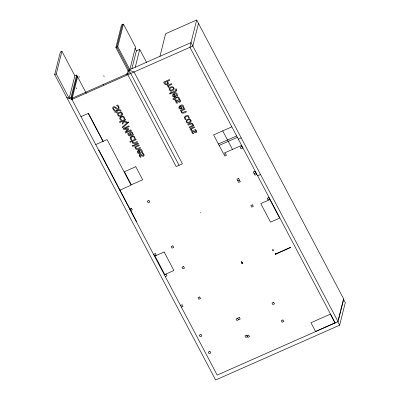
<?xml version="1.0" encoding="UTF-8"?>
<svg xmlns="http://www.w3.org/2000/svg" width="400" height="400" viewBox="0 0 400 400"><rect width="100%" height="100%" fill="white"/><g stroke="black" fill="none" stroke-linecap="round" stroke-linejoin="round"><path stroke-width="0.6" d="M159.945 56.32L165.62 33.725L196.68 20L343.735 299.07L343.495 299.18L345.305 302.615L339.63 325.21L215.63 380L54.695 74.58L60.37 51.985L61.935 51.29L74.855 75.805L69.18 98.405L70.97 97.61L76.645 75.015L74.855 75.805M69.18 98.405L56.26 73.885L61.935 51.29M77.105 76.025L71.45 98.53L129.255 72.99L115.855 47.555L121.53 24.96L123.45 24.11L135.52 47.025L129.845 69.62L191.005 42.595L196.68 20M66.765 97.49L71.935 99.445L77.585 76.945M122.49 24.535L116.815 47.13L179.07 165.275M129.845 69.62L117.77 46.71L123.45 24.11M128.23 70.285L127.335 73.835L176.19 166.55L182.425 163.795L134.055 71.995L128.885 70.045M131.89 68.725L136.375 50.885L134.925 48.14M135.25 67.24L139.73 49.4L136.375 50.885M198.495 23.435L192.815 46.035L71.935 99.445M338.27 319.99L339.165 316.42M339.465 315.235L340.36 311.665M340.66 310.475L343.495 299.18M70.97 97.61L217.18 375.08L338.06 321.67L343.735 299.07M241.385 261.94L242.335 263.375L242.04 263.025M275.825 254.09L275.41 254.235L275.79 254.015M290.235 247.63L290.675 247.39M290.2 247.555L290.635 247.315M275.77 253.94L275.41 254.235M290.275 247.695L290.705 247.465M290.18 247.485L290.595 247.265L275.425 254.02M290.71 247.52L275.57 254.305M275.515 254.32L275.865 254.15M290.175 247.44L290.56 247.255M275.39 254.075L275.77 253.895M54.695 74.58L56.26 73.885M115.855 47.555L117.77 46.71M80.995 116.64L88.43 113.355L103.16 141.31M95.725 144.59L107.08 139.58L131.105 185.17L119.75 190.185M98.655 150.15L98.895 150.045L136.565 221.53L136.325 221.635M231.84 126.855L213.61 134.91L223.38 153.445L241.605 145.39M218.4 143.995L236.64 135.935M219.14 145.4L237.385 137.34M238.335 139.145L241.21 137.875M237.79 180.795L239.47 180.055M254.1 173.59L255.78 172.85M257.65 175.805L260.53 174.535M164.445 274.955L166.125 274.215L166.97 275.815L165.29 276.56M180.505 305.43L182.18 304.685L183.03 306.29L181.35 307.03M246.99 335.82L248.67 335.075L249.515 336.68L247.835 337.425L246.625 335.13L244.95 335.875L245.795 337.48L247.47 336.735M275.605 254.25L275.915 254.17M242.12 262.99L242.385 263.31M241.975 263.05L242.265 263.415M241.41 261.27L242.4 263.245M242.21 262.92L242.38 263.195M241.92 263.04L242.14 263.41M272.935 249.855L273.155 250.235M272.86 249.89L273.085 250.28M272.79 249.915L273.005 250.3M272.995 249.815L273.195 250.17M272.745 249.925L272.945 250.285M338.06 321.67L191.005 42.595L189.94 47.305L335.18 322.94M337.82 321.775L339.63 325.21M222.725 130.88L232.49 149.42M139.73 49.4L146.68 62.595M200.44 212.57L200.62 212.915M126.54 73.72L127.025 74.635M237.695 318.175L238.54 319.78M103.695 75.64L104.175 76.555M103.035 84.105L103.52 85.02M78.985 76.385L79.465 77.3M76.645 75.015L86.345 93.42M76.11 87.825L76.595 88.74M88.275 113.425L103 141.375M241.95 263.01L242.115 263.36M141.745 151.985L141.72 152.695L142.505 152.35C141.52 144.325 132.51 154.98 140.74 153.225L139.25 150.39L140.855 150.365L141.745 151.985M176.88 95.435L176.85 96.145L177.635 95.8C176.65 87.775 167.64 98.435 175.875 96.675L174.38 93.845L175.985 93.82L176.88 95.435M183.27 107.57L183.245 108.28L184.03 107.935C183.045 99.91 174.035 110.565 182.265 108.805L180.775 105.975L182.38 105.95L183.27 107.57M119.79 118.09L120.04 119.345L121.005 120.405C122.755 120.195 118.715 117.885 121.655 117.16C124.225 115.425 123.51 119.88 124.81 118.725L123.965 116.655A1.86 1.735 14.1 0 0 122.81 116.145L120.77 116.715L119.79 118.09M130.2 137.845L130.45 139.1L131.415 140.16C133.165 139.95 129.125 137.64 132.065 136.915C134.635 135.185 133.92 139.635 135.22 138.48L134.375 136.41A1.86 1.735 14.1 0 0 133.22 135.9L131.18 136.47L130.2 137.845M184.365 117.415L184.61 118.665L185.575 119.73C187.33 119.52 183.29 117.21 186.225 116.48C188.8 114.75 188.085 119.205 189.38 118.045L188.54 115.98A1.86 1.735 14.1 0 0 187.38 115.47L185.345 116.035L184.365 117.415M168.79 86.015C169.84 87.88 167.455 88.015 168.27 85.935L167.635 86.215L167.27 85.525L171.55 83.635L171.91 84.325L168.875 85.665L168.79 86.015M191.54 129.19C192.59 131.05 190.205 131.185 191.02 129.105L190.385 129.385L190.02 128.7L194.295 126.81L194.66 127.495L191.625 128.84L191.54 129.19M122.59 114.015C122.595 115.67 120.555 116.56 119.12 116.26A1.895 1.765 14.1 0 1 118.075 115.575L117.66 114.79A1.915 1.785 14.1 0 1 117.725 113.61C118.65 111.62 122.37 111.445 122.59 114.015M174.145 88.635C174.15 90.285 172.11 91.18 170.675 90.88A1.895 1.765 14.1 0 1 169.63 90.195L169.215 89.41A1.915 1.785 14.1 0 1 169.28 88.23C170.205 86.24 173.925 86.06 174.145 88.635M176.04 90.03L175.665 90.655L171.66 92.455L171.27 91.72L170.675 91.985L171.425 93.41C172.865 92.595 178.45 91.725 176.25 88.88L175.61 89.165L176.04 90.03M191.13 120.86C191.13 122.515 189.09 123.41 187.66 123.11A1.895 1.765 14.1 0 1 186.615 122.425L186.2 121.64A1.915 1.785 14.1 0 1 186.265 120.46C187.19 118.465 190.91 118.29 191.13 120.86M132.255 141.78C132.005 144.895 136.285 143.32 137.48 142.21L137.12 141.52L134.12 142.81L133.145 142.61A1.38 1.285 14.1 0 1 132.865 141.795L132.96 141.095L136.15 139.685L135.79 138.995L129.83 141.63L130.195 142.315L132.35 141.365L132.255 141.78M135.36 147.67C135.11 150.78 139.39 149.21 140.585 148.1L140.225 147.41L137.225 148.7L136.245 148.5A1.38 1.285 14.1 0 1 135.97 147.68L136.06 146.985L139.255 145.575L138.895 144.885L134.615 146.775L134.98 147.465L135.455 147.255L135.36 147.67M181.165 111.375C180.91 114.485 185.195 112.915 186.39 111.8L186.025 111.115L183.025 112.405L182.05 112.2A1.38 1.285 14.1 0 1 181.775 111.385L181.865 110.69L185.06 109.28L184.695 108.59L180.42 110.48L180.78 111.17L181.255 110.96L181.165 111.375M193.06 124.54L192.935 125.335L193.41 125.125L193.775 125.815L189.495 127.705L189.135 127.015L192.325 125.605L192.14 124.085A0.62 0.58 14.1 0 0 191.63 123.815L188.165 125.18L187.805 124.495C189.035 123.705 192.715 121.73 193.06 124.54M129.685 132.74L130.145 135.195L129.065 134.935L128.47 133.18L127.735 133.505C127.93 136.87 131.575 136.38 133.46 134.575L133.1 133.89L132.645 134.09L132.365 132.275L131.4 131.74A1.645 1.53 14.1 0 0 130.505 131.87L129.685 132.74M118.385 107.605L118.18 108.19C116.315 109.49 114.72 104.535 112.87 107.4A2.04 1.905 14.1 0 0 112.695 108.48L114.185 110.72C116.525 110.28 112.27 109.25 113.625 107.735C115.425 106.355 116.13 110.405 118.11 109.245C120.03 108.335 118.835 105.785 117.44 104.975C115.075 105.475 118.87 106.13 118.385 107.605M121.87 113.995L121.355 114.925L119.29 115.57A1.09 1.015 14.1 0 1 118.61 115.165L118.345 114.66A1.095 1.02 14.1 0 1 118.42 113.92C119.12 112.755 121.66 112.18 121.87 113.995M173.425 88.615L172.91 89.545L170.845 90.19A1.09 1.015 14.1 0 1 170.165 89.785L169.9 89.28A1.095 1.02 14.1 0 1 169.975 88.535C170.675 87.375 173.215 86.795 173.425 88.615M190.41 120.84L189.89 121.77L187.825 122.415A1.09 1.015 14.1 0 1 187.145 122.015L186.88 121.51A1.095 1.02 14.1 0 1 186.955 120.765C187.655 119.6 190.2 119.025 190.41 120.84M139.25 154.965L139.47 156.235L140.445 157.36C142.405 157.025 139.135 156.225 140.015 155.05C141.355 154.34 142.975 158.04 144.095 155.425A1.835 1.71 14.1 0 0 144.035 154.46L142.78 152.87C140.795 153.265 143.855 153.855 143.45 155.05L143.36 155.32C142.02 156.07 140.35 152.34 139.25 154.965M175.705 100.92L175.925 102.19L176.9 103.315C178.845 102.965 175.595 102.195 176.465 101.005C177.81 100.295 179.425 103.995 180.545 101.385A1.835 1.71 14.1 0 0 180.485 100.415L179.235 98.825C177.245 99.22 180.31 99.81 179.905 101.01L179.815 101.275C178.475 102.03 176.8 98.295 175.705 100.92M191.8 131.465L192.02 132.735L192.995 133.86C194.95 133.525 191.685 132.73 192.565 131.555C193.905 130.84 195.52 134.54 196.64 131.93A1.835 1.71 14.1 0 0 196.58 130.96L195.33 129.37C193.345 129.765 196.405 130.36 196 131.555L195.91 131.82C194.57 132.575 192.9 128.84 191.8 131.465M138.025 151.35L138.45 152.74L139.84 152.8L138.7 150.635L138.025 151.35M173.155 94.8L173.58 96.195L174.97 96.25L173.83 94.085L173.155 94.8M179.55 106.93L179.975 108.325L181.365 108.38L180.225 106.22L179.55 106.93M132.15 133.705L132.045 134.355L130.86 134.88C129.11 133.355 131.895 131.28 132.15 133.705M167.595 83.04C167.25 84.81 164.865 84.095 164.73 82.52L167.01 81.51L167.595 83.04M168.34 83.305C167.675 86.275 163.825 84.515 163.7 82.08L169.4 79.56L169.78 80.285L167.655 81.225L168.34 83.305M123.955 120.72L123.82 121.11L126.69 121.725L127.165 122.63L123.67 121.825L122.77 124.29L122.315 123.435L123.27 121.02L119.785 122.56L119.42 121.875L125.38 119.24L125.74 119.93L123.955 120.72M128.645 129.11L126.05 132.005L130.96 129.835L131.345 130.56L125.64 133.08L125.11 132.07L127.595 129.355L123.705 129.4L123.18 128.41L128.885 125.89L129.24 126.57L124.33 128.74L128.415 128.67L128.645 129.11M128.605 122.455L122.53 127.77L122.195 127.14L128.28 121.84L128.605 122.455M290.7 247.545L290.325 247.715L290.665 247.535M116.195 110.415L115.595 110.68L115.84 111.145L114.61 111.69L114.975 112.375L116.205 111.835L116.87 113.1L117.465 112.835L116.8 111.57C119.78 108.99 119.585 111.335 121.11 111.225C120.84 108.625 117.695 109.905 116.44 110.88L116.195 110.415M170.3 92.945L169.55 93.275L169.965 94.06L170.71 93.73L170.3 92.945M174.4 97.66L173.805 97.925L174.05 98.39L172.82 98.935L173.185 99.62L174.41 99.08L175.08 100.345L175.675 100.08L175.01 98.815C177.99 96.235 177.79 98.58 179.315 98.47C179.045 95.87 175.9 97.15 174.645 98.125L174.4 97.66M132.98 145.35L132.235 145.68L132.645 146.46L133.395 146.13L132.98 145.35M138 143.19L133.72 145.08L134.085 145.765L138.36 143.875L138 143.19M135.795 166.72L124.435 171.73L131.32 184.79L142.675 179.775L135.795 166.72M225.585 153.705L223.905 154.45L224.75 156.05L226.43 155.31L225.585 153.705M241.895 146.5L240.215 147.24L241.06 148.845L242.74 148.105L241.895 146.5M131.46 208.18L129.78 208.92L130.625 210.525L132.305 209.785L131.46 208.18M148.965 200.445L147.285 201.185L148.135 202.79L149.81 202.05L148.965 200.445M238.625 178.45L236.945 179.195L238.635 182.4L240.315 181.66L238.625 178.45M254.935 171.245L253.255 171.985L254.945 175.195L256.625 174.455L254.935 171.245M252.51 204.8L250.83 205.54L251.675 207.145L253.355 206.405L252.51 204.8M268.82 197.595L267.14 198.335L267.985 199.94L269.665 199.2L268.82 197.595M269.88 199.57L260.765 203.6L270.53 222.135L279.645 218.11L269.88 199.57M155.365 253.545L153.685 254.29L154.53 255.89L156.21 255.15L155.365 253.545M172.87 245.81L171.195 246.55L172.04 248.155L173.715 247.415L172.87 245.81M164.12 251.965L155.005 255.995L164.77 274.53L173.885 270.505L164.12 251.965M183.635 266.475L181.955 267.22L182.8 268.825L184.48 268.08L183.635 266.475M199.69 296.95L198.01 297.69L198.855 299.295L200.535 298.555L199.69 296.95M200.995 334.39L199.315 335.135L200.165 336.735L201.84 335.995L200.995 334.39M239.37 317.435L236.015 318.92L236.86 320.52L240.215 319.04L239.37 317.435M273.67 302.28L271.99 303.02L272.835 304.625L274.515 303.885L273.67 302.28M209.93 351.345L208.25 352.09L209.095 353.69L210.775 352.95L209.93 351.345M282.965 319.925L281.285 320.665L282.13 322.27L283.81 321.525L282.965 319.925M330.375 314.155L310.97 322.73L315.56 331.435L334.965 322.86L330.375 314.155"/></g></svg>
